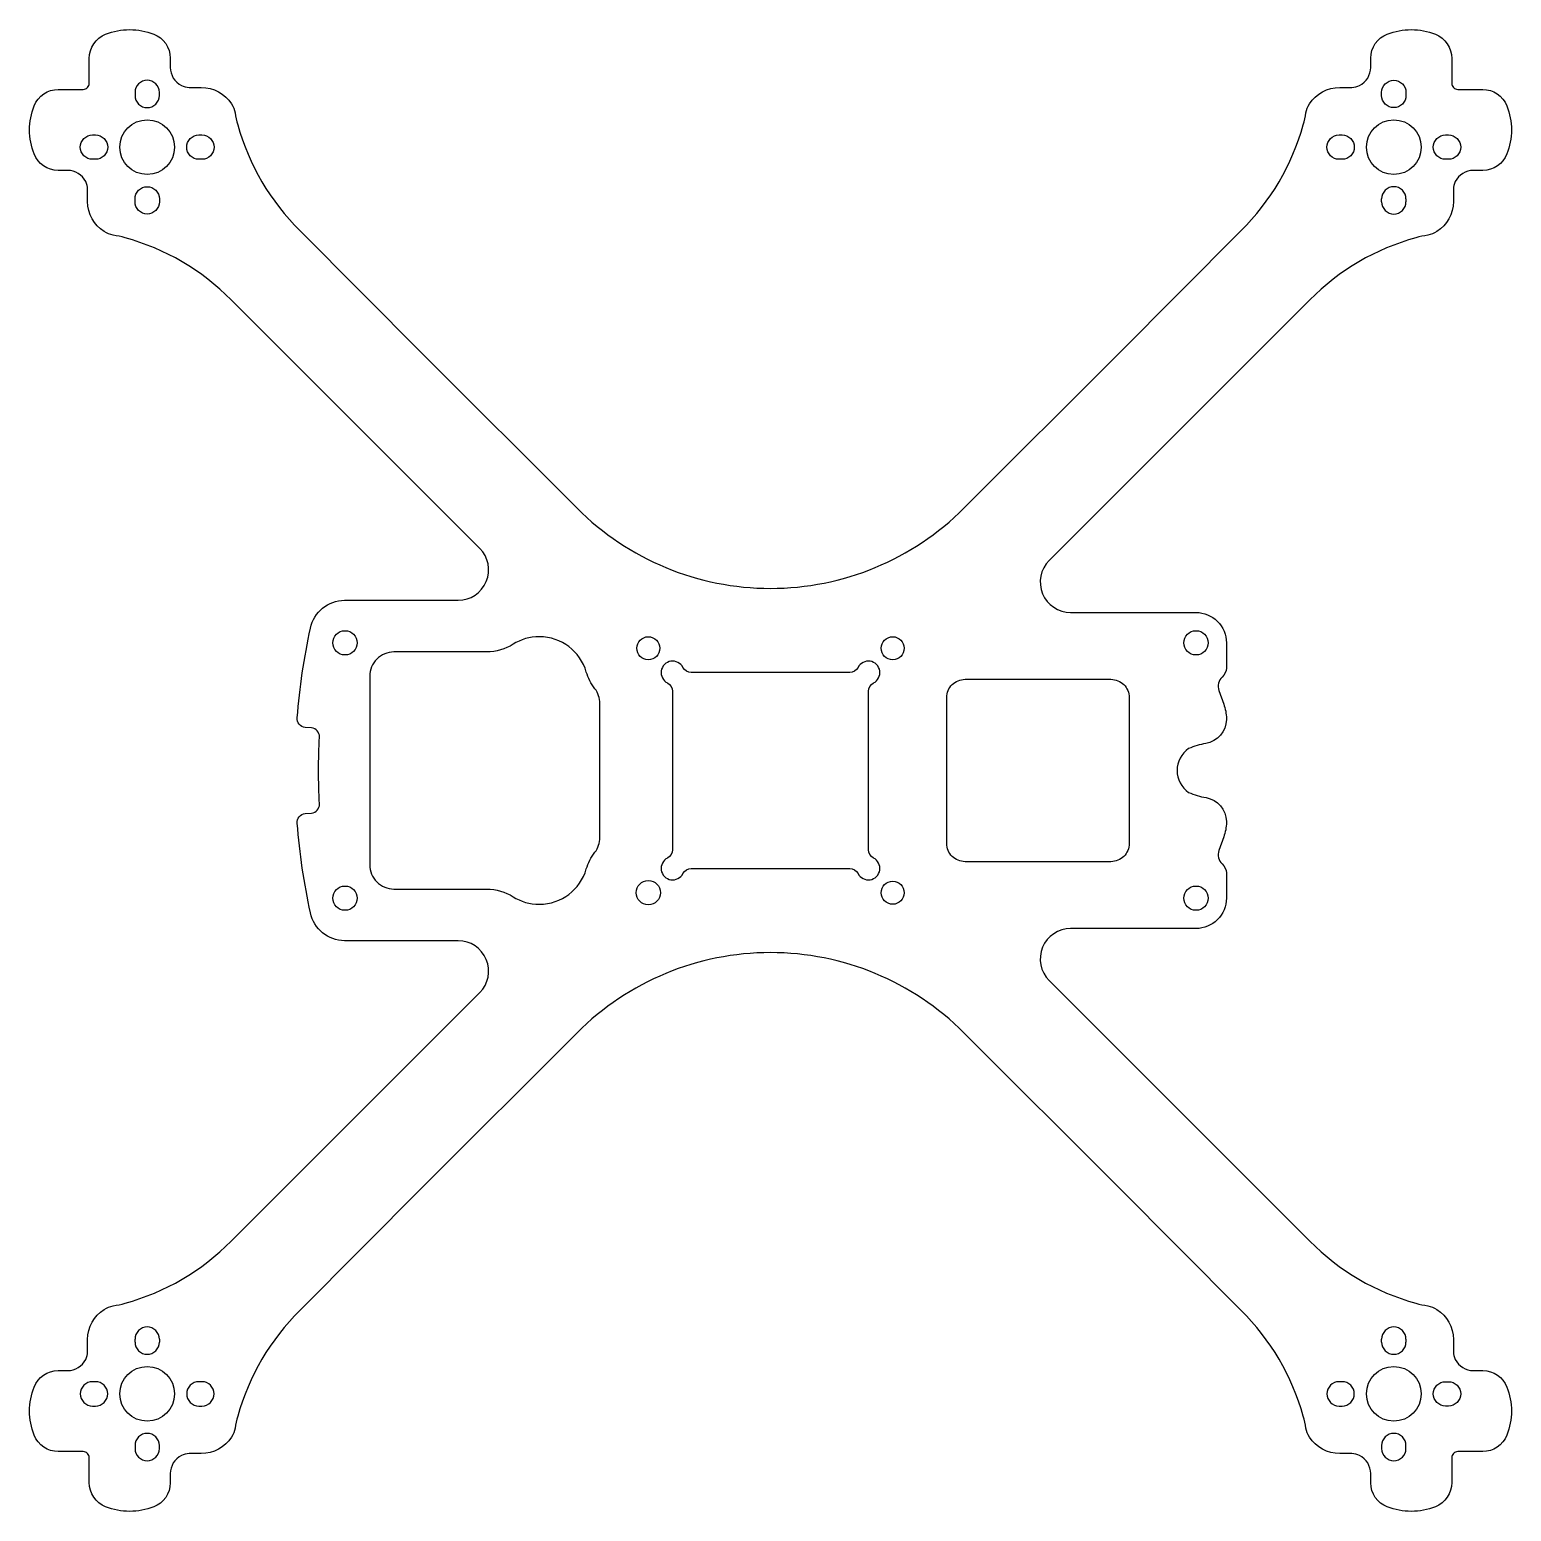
# Model space of a CAD drawing. Header units: millimetres. Extents: x -61 to 61, y -61 to 61.
import ezdxf

# ---------------------------------------------------------------- set-up
doc = ezdxf.new("R2010")
doc.units = ezdxf.units.MM
doc.layers.get('0').update_dxf_attribs({"linetype": 'CONTINUOUS'})

msp = doc.modelspace()

# ---------------------------------------------------------------- linework, layer by layer
for p, q in [((50.27, 46.77), (50.27, 47.02)), ((52.27, 47.02), (52.27, 46.77)), ((-52.27, -47.02), (-52.27, -46.77)), ((-50.27, -46.77), (-50.27, -47.02)), ((50.27, -47.02), (50.27, -46.77)), ((52.27, -46.77), (52.27, -47.02))]:
    msp.add_line(p, q)
for points in [[(-25.69, -14), (-35, -14, -0.004279), (-35.04, -14, -0.348531), (-37.84, -11.71, -0.033946), (-38.93, -4.33, -0.411771), (-38.27, -3.55), (-37.76, -3.51, 0.40386), (-37.1, -2.75, -0.025899), (-37.1, 2.75, 0.40386), (-37.76, 3.51), (-38.27, 3.55, -0.411771), (-38.93, 4.33, -0.033946), (-37.84, 11.71, -0.348533), (-35.04, 14, -0.004276), (-35, 14), (-25.69, 14, 0.668179), (-23.92, 18.27), (-44.36, 38.71, 0.132167), (-53.09, 43.82, 0.025019), (-54.07, 44.03, -0.099435), (-54.8, 44.32, -0.257272), (-56.17, 46.8), (-56.18, 47.8, 0.117371), (-56.33, 48.44, 0.2819), (-57.82, 49.36), (-58.59, 49.36, -0.308698), (-60.57, 50.71, -0.188646), (-60.57, 54.67, -0.30877), (-58.58, 56.02), (-56.54, 56.02, 0.415204), (-56.03, 56.53), (-56.04, 58.57, -0.30877), (-54.69, 60.56, -0.188646), (-50.73, 60.57, -0.308698), (-49.38, 58.59), (-49.37, 57.83, 0.2819), (-48.45, 56.34, 0.117371), (-47.82, 56.19), (-46.82, 56.18, -0.257272), (-44.33, 54.82, -0.099435), (-44.04, 54.09, 0.025019), (-43.82, 53.11, 0.132167), (-38.69, 44.4), (-28.59, 34.25), (-15.91, 21.57, 0.414214), (15.91, 21.57), (28.59, 34.25), (38.69, 44.4, 0.132167), (43.82, 53.11, 0.025019), (44.04, 54.09, -0.099435), (44.33, 54.82, -0.257272), (46.82, 56.18), (47.82, 56.19, 0.117371), (48.45, 56.34, 0.2819), (49.37, 57.83), (49.38, 58.59, -0.308698), (50.73, 60.57, -0.188646), (54.69, 60.56, -0.30877), (56.04, 58.57), (56.03, 56.53, 0.415204), (56.54, 56.02), (58.58, 56.02, -0.30877), (60.57, 54.67, -0.188646), (60.57, 50.71, -0.308698), (58.59, 49.36), (57.82, 49.36, 0.2819), (56.33, 48.44, 0.117371), (56.18, 47.8), (56.17, 46.8, -0.257272), (54.8, 44.32, -0.099435), (54.07, 44.03, 0.025019), (53.09, 43.82, 0.132167), (44.36, 38.71), (22.92, 17.27, 0.668179), (24.69, 13), (35, 13, -0.414214), (37.5, 10.5), (37.5, 8.43, -0.21023), (37.16, 7.69, 0.308615), (36.88, 6.58), (37.28, 5.46, -0.084882), (37.5, 4.27), (37.5, 4.19, -0.363059), (35.8, 2.22, 0.054602), (34.39, 1.8, 0.523828), (34.39, -1.8, 0.055504), (35.83, -2.23, -0.359972), (37.5, -4.19), (37.5, -4.27, -0.084882), (37.28, -5.46), (36.88, -6.58, 0.308615), (37.16, -7.69, -0.21023), (37.5, -8.43), (37.5, -10.5, -0.414214), (35, -13), (24.69, -13, 0.668179), (22.92, -17.27), (44.36, -38.71, 0.132167), (53.09, -43.82, 0.025019), (54.07, -44.03, -0.099435), (54.8, -44.32, -0.257272), (56.17, -46.8), (56.18, -47.8, 0.117371), (56.33, -48.44, 0.2819), (57.82, -49.36), (58.59, -49.36, -0.308698), (60.57, -50.71, -0.188646), (60.57, -54.67, -0.30877), (58.58, -56.02), (56.54, -56.02, 0.415204), (56.03, -56.53), (56.04, -58.57, -0.30877), (54.69, -60.56, -0.188646), (50.73, -60.57, -0.308698), (49.38, -58.59), (49.37, -57.83, 0.2819), (48.45, -56.34, 0.117371), (47.82, -56.19), (46.82, -56.18, -0.257272), (44.33, -54.82, -0.099435), (44.04, -54.09, 0.025019), (43.82, -53.11, 0.132167), (38.69, -44.4), (28.59, -34.25), (15.91, -21.57, 0.414214), (-15.91, -21.57), (-28.59, -34.25), (-38.69, -44.4, 0.132167), (-43.82, -53.11, 0.025019), (-44.04, -54.09, -0.099435), (-44.33, -54.82, -0.257272), (-46.82, -56.18), (-47.82, -56.19, 0.117371), (-48.45, -56.34, 0.2819), (-49.37, -57.83), (-49.38, -58.59, -0.308698), (-50.73, -60.57, -0.188646), (-54.69, -60.56, -0.30877), (-56.04, -58.57), (-56.03, -56.53, 0.415204), (-56.54, -56.02), (-58.58, -56.02, -0.30877), (-60.57, -54.67, -0.188646), (-60.57, -50.71, -0.308698), (-58.59, -49.36), (-57.82, -49.36, 0.2819), (-56.33, -48.44, 0.117371), (-56.18, -47.8), (-56.17, -46.8, -0.257272), (-54.8, -44.32, -0.099435), (-54.07, -44.03, 0.025019), (-53.09, -43.82, 0.132167), (-44.36, -38.71), (-23.92, -18.27, 0.668179)], [(-50.27, 55.52), (-50.27, 55.77, 1), (-52.27, 55.77), (-52.27, 55.52, 1)], [(50.27, 55.77, -1), (52.27, 55.77), (52.27, 55.52, -1), (50.27, 55.52)], [(-55.77, 50.27, -1), (-55.77, 52.27), (-55.52, 52.27, -1), (-55.52, 50.27)], [(-47.02, 50.27, -1), (-47.02, 52.27), (-46.77, 52.27, -1), (-46.77, 50.27)], [(47.02, 52.27, -1), (47.02, 50.27), (46.77, 50.27, -1), (46.77, 52.27)], [(55.52, 50.27, -1), (55.52, 52.27), (55.77, 52.27, -1), (55.77, 50.27)], [(-50.27, 46.77, -1), (-52.27, 46.77), (-52.27, 47.02, -1), (-50.27, 47.02)], [(-14.45, 6.73, -0.096667), (-15.15, 8.1, 0.334976), (-18.99, 11), (-19.03, 11, 0.142596), (-21.18, 10.38, -0.142596), (-23.33, 9.75), (-30.97, 9.75, 0.414214), (-32.97, 7.75), (-32.97, -7.75, 0.414214), (-30.97, -9.75), (-23.33, -9.75, -0.142596), (-21.18, -10.38, 0.142596), (-19.03, -11), (-18.99, -11, 0.334976), (-15.15, -8.1, -0.096667), (-14.45, -6.73, 0.167376), (-14.03, -5.5), (-14.03, 5.5, 0.167376)], [(7.2, 8.47, -0.2859), (6.52, 8.05), (-6.52, 8.05, -0.2859), (-7.2, 8.47, 1.397327), (-8.47, 7.2, -0.2859), (-8.05, 6.52), (-8.05, -6.52, -0.2859), (-8.47, -7.2, 1.397327), (-7.2, -8.47, -0.2859), (-6.52, -8.05), (6.52, -8.05, -0.2859), (7.2, -8.47, 1.397327), (8.47, -7.2, -0.2859), (8.05, -6.52), (8.05, 6.52, -0.2859), (8.47, 7.2, 1.397327)], [(28, 7.5, -0.414214), (29.5, 6), (29.5, -6, -0.414214), (28, -7.5), (16, -7.5, -0.414214), (14.5, -6), (14.5, 6, -0.414214), (16, 7.5)], [(-55.77, -52.27), (-55.52, -52.27, 1), (-55.52, -50.27), (-55.77, -50.27, 1)], [(-47.02, -52.27), (-46.77, -52.27, 1), (-46.77, -50.27), (-47.02, -50.27, 1)], [(47.02, -50.27), (46.77, -50.27, 1), (46.77, -52.27), (47.02, -52.27, 1)], [(55.52, -52.27, -1), (55.52, -50.27), (55.77, -50.27, -1), (55.77, -52.27)], [(-52.27, -55.52), (-52.27, -55.77, 1), (-50.27, -55.77), (-50.27, -55.52, 1)], [(52.27, -55.77), (52.27, -55.52, 1), (50.27, -55.52), (50.27, -55.77, 1)]]:
    msp.add_lwpolyline(points, format="xyb", close=True)
for centre, radius in [((-51.27, 51.27), 2.25), ((51.27, 51.27), 2.25), ((-35, 10.5), 1), ((-10.05, 10.05), 0.95), ((10.05, 10.05), 0.95), ((35, 10.5), 1), ((-35, -10.5), 1), ((-10.05, -10.05), 1), ((10.05, -10.05), 0.95), ((35, -10.5), 1), ((-51.27, -51.27), 2.25), ((51.27, -51.27), 2.25)]:
    msp.add_circle(centre, radius)
for centre, start, end in [((51.27, 47.02), 0, 180), ((51.27, 46.77), 180, 360), ((-51.27, -46.77), 0, 180), ((51.27, -46.77), 0, 180), ((-51.27, -47.02), -180, 0), ((51.27, -47.02), -180, 0)]:
    msp.add_arc(centre, 1, start, end)

doc.saveas('drawing.dxf')
